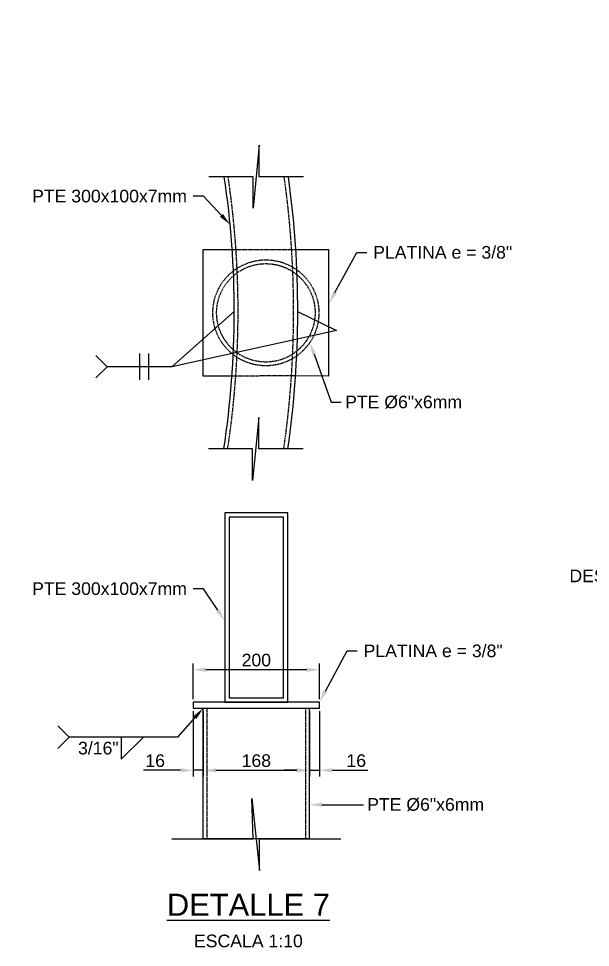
# Model space of a CAD drawing. Header units: millimetres. Extents: x -59786 to 1889966, y -10432 to 69447.
# Drawn here: x 8797 to 9703, y -5837 to -4365 of the extents above; entities that cross this region are included whole.
import ezdxf
from ezdxf import colors
from ezdxf.entities.mleader import LeaderData, LeaderLine
from ezdxf.enums import TextEntityAlignment as Align
from ezdxf.math import Vec2, Vec3

# ---------------------------------------------------------------- set-up
doc = ezdxf.new("R2010")
doc.units = ezdxf.units.MM
doc.header["$LTSCALE"] = 0.2
doc.linetypes.add('HIDDEN', pattern=[9.525, 6.35, -3.175])
for name, color, linetype in [('EE-COTAS', 1, 'Continuous'), ('EE-TEXTO 1', 4, 'Continuous'), ('EE-TEXTO 2', 2, 'Continuous'), ('PTE-6x6mm', 74, 'Continuous'), ('SIM-COTAS', 1, 'Continuous'), ('SIM-OCULTOS', 8, 'HIDDEN'), ('SIM-PLATINAS', 2, 'Continuous'), ('SIM-PTE 300x100x7', 213, 'Continuous')]:
    doc.layers.add(name, color=color, linetype=linetype)
doc.styles.add('ARIAL EE', font='arial.ttf')
doc.styles.get("Standard").update_dxf_attribs({"font": 'arial.ttf'})
doc.dimstyles.new('EE 1_STANDAR', dxfattribs={"dimtxt": 2, "dimasz": 2, "dimexe": 1, "dimexo": 0.5, "dimgap": 0.5, "dimtad": 1, "dimdec": 0, "dimdsep": 46, "dimtxsty": 'ARIAL EE', "dimcen": 1.5, "dimclrd": 256, "dimclre": 256, "dimclrt": 2, "dimadec": 0, "dimazin": 0, "dimtfac": 1, "dimtdec": 0, "dimtix": 1, "dimtmove": 0, "dimatfit": 2, "dimfxl": 1, "dimlwd": -1, "dimlwe": -1, "dimarcsym": 0})

# ---------------------------------------------------------------- blocks, each defined once
blk = doc.blocks.new('TÍTULO')
at = {"layer": 'EE-TEXTO 1', "style": 'ARIAL EE'}
blk.add_attdef('%%UVISTAENPLANTA', text='', height=3.5, dxfattribs=at).set_placement((-0.54, 3.5), align=Align.CENTER)
at = {"layer": 'EE-TEXTO 2', "style": 'ARIAL EE'}
for tag, p in [('SUBTITULO', (-0.77, -1.27)), ('ESCALA1:100', (-0.32, -5.15))]:
    blk.add_attdef(tag, text='', height=2, dxfattribs=at).set_placement(p, align=Align.CENTER)
blk = doc.blocks.new('AWS-FILL-DER')
at = {"transparency": 16777216}
for p, q in [((-19.75, 0), (-21.53, 1.78)), ((-11.5, -3.5), (-8, 0)), ((-19.75, 0), (-21.53, -1.78)), ((-8, 0), (-19.75, 0)), ((-11.5, 0), (-11.5, -3.5))]:
    blk.add_line(p, q, dxfattribs=at)
at = {"layer": 'EE-TEXTO 2', "color": 2, "transparency": 16777216, "style": 'ARIAL EE'}
for tag, flags, p in [('OBSERVACION', 4, (-21.91, -1.07)), ('VALOR_SOLDADURA', 12, (-11.92, -2.73))]:
    blk.add_attdef(tag, text='', height=2, dxfattribs=dict(at, flags=flags)).set_placement(p, align=Align.RIGHT)
at = {"layer": 'EE-TEXTO 2', "color": 2, "transparency": 16777216, "style": 'ARIAL EE', "flags": 12}
blk.add_attdef('DE-TANTO-CADA-TANTO', (-7.66, -2.68), '', height=2, dxfattribs=at)
blk = doc.blocks.new('*D469')
at = {"layer": 'SIM-COTAS', "transparency": 16777216}
for p, q in [((9074.1, -5443.4), (9074.1, -5387)), ((9274.1, -5443.4), (9274.1, -5387)), ((9254.1, -5397), (9094.1, -5397))]:
    blk.add_line(p, q, dxfattribs=at)
at = {"layer": 'SIM-COTAS', "linetype": 'Continuous', "transparency": 16777216}
for points in [[(9094.1, -5393.7), (9094.1, -5400.4), (9074.1, -5397)], [(9254.1, -5393.7), (9254.1, -5400.4), (9274.1, -5397)]]:
    blk.add_solid(points, dxfattribs=at)
at = {"layer": 'SIM-COTAS', "color": 2, "linetype": 'Continuous', "transparency": 16777216, "insert": (9174.1, -5381.8), "char_height": 20, "attachment_point": 5, "style": 'ARIAL EE'}
blk.add_mtext('200', dxfattribs=at)
blk = doc.blocks.new('*D470')
at = {"layer": 'SIM-COTAS', "transparency": 16777216}
for p, q in [((9074.1, -5462.9), (9074.1, -5566.4)), ((9090.1, -5462.9), (9090.1, -5566.4)), ((9054.1, -5556.4), (8995.4, -5556.4)), ((9090.1, -5556.4), (9074.1, -5556.4)), ((9110.1, -5556.4), (9130.1, -5556.4))]:
    blk.add_line(p, q, dxfattribs=at)
for points in [[(9054.1, -5553.1), (9054.1, -5559.8), (9074.1, -5556.4)], [(9110.1, -5553.1), (9110.1, -5559.8), (9090.1, -5556.4)]]:
    blk.add_solid(points, dxfattribs=at)
at = {"layer": 'SIM-COTAS', "color": 2, "transparency": 16777216, "insert": (9013.8, -5541.2), "char_height": 20, "attachment_point": 5, "style": 'ARIAL EE'}
blk.add_mtext('16', dxfattribs=at)
blk = doc.blocks.new('*D471')
at = {"layer": 'SIM-COTAS', "transparency": 16777216}
for p, q in [((9090.1, -5462.9), (9090.1, -5566.4)), ((9258.1, -5462.9), (9258.1, -5566.4)), ((9110.1, -5556.4), (9238.1, -5556.4))]:
    blk.add_line(p, q, dxfattribs=at)
for points in [[(9110.1, -5553.1), (9110.1, -5559.8), (9090.1, -5556.4)], [(9238.1, -5553.1), (9238.1, -5559.8), (9258.1, -5556.4)]]:
    blk.add_solid(points, dxfattribs=at)
at = {"layer": 'SIM-COTAS', "color": 2, "transparency": 16777216, "insert": (9174.1, -5541.2), "char_height": 20, "attachment_point": 5, "style": 'ARIAL EE'}
blk.add_mtext('168', dxfattribs=at)
blk = doc.blocks.new('*D472')
at = {"layer": 'SIM-COTAS', "transparency": 16777216}
for p, q in [((9258.1, -5462.9), (9258.1, -5566.4)), ((9274.1, -5462.9), (9274.1, -5566.4)), ((9238.1, -5556.4), (9218.1, -5556.4)), ((9258.1, -5556.4), (9274.1, -5556.4)), ((9294.1, -5556.4), (9350.8, -5556.4))]:
    blk.add_line(p, q, dxfattribs=at)
for points in [[(9238.1, -5553.1), (9238.1, -5559.8), (9258.1, -5556.4)], [(9294.1, -5553.1), (9294.1, -5559.8), (9274.1, -5556.4)]]:
    blk.add_solid(points, dxfattribs=at)
at = {"layer": 'SIM-COTAS', "color": 2, "transparency": 16777216, "insert": (9332.4, -5541.2), "char_height": 20, "attachment_point": 5, "style": 'ARIAL EE'}
blk.add_mtext('16', dxfattribs=at)

msp = doc.modelspace()

# ---------------------------------------------------------------- linework, layer by layer
at = {"layer": 'EE-COTAS'}
for p, q in [((8989.671, -4937.5), (8989.671, -4895.883)), ((9003.696, -4937.5), (9003.696, -4895.883))]:
    msp.add_line(p, q, dxfattribs=at)
msp.add_lwpolyline([(8919.84, -4898.911), (8937.62, -4916.691), (8919.84, -4934.471)], dxfattribs=at)
at = {"layer": 'PTE-6x6mm'}
msp.add_lwpolyline([(9258.064, -5665.004), (9090.064, -5665.004), (9090.064, -5457.862), (9258.064, -5457.862)], close=True, dxfattribs=at)
at = {"layer": 'SIM-COTAS', "elevation": -3.862}
for points in [[(9248.83, -4615.556), (9178.83, -4615.556), (9178.83, -4565.556), (9168.83, -4665.556), (9168.83, -4615.556), (9098.83, -4615.556)], [(9248.198, -5046.926), (9178.198, -5046.926), (9178.198, -4996.926), (9168.198, -5096.926), (9168.198, -5046.926), (9098.198, -5046.926)]]:
    msp.add_lwpolyline(points, dxfattribs=at)
at = {"layer": 'SIM-COTAS'}
msp.add_lwpolyline([(9040.064, -5665.004), (9169.064, -5665.004), (9167.187, -5600.941), (9179.064, -5715.004), (9179.064, -5665.004), (9308.064, -5665.004)], dxfattribs=at)
at = {"layer": 'SIM-OCULTOS', "elevation": -3.862}
for points in [[(9128.703, -5046.926, 0.07487314), (9129.376, -4615.556)], [(9217.657, -5046.926, 0.07054046), (9218.291, -4615.556)]]:
    msp.add_lwpolyline(points, format="xyb", dxfattribs=at)
for points in [[(9236, -4731.241), (9135.874, -4731.241)], [(9135.568, -4931.168), (9235.853, -4930.421)]]:
    msp.add_lwpolyline(points, dxfattribs=at)
at = {"layer": 'SIM-OCULTOS'}
msp.add_lwpolyline([(9252.064, -5665.004), (9096.064, -5665.004), (9096.064, -5457.862), (9252.064, -5457.862)], close=True, dxfattribs=at)
for radius in [84, 78]:
    msp.add_circle((9189.187, -4831.241, -3.862), radius, dxfattribs=at)
at = {"layer": 'SIM-PLATINAS', "elevation": -3.862}
for points in [[(9135.874, -4731.241), (9089.187, -4731.241), (9089.187, -4931.241), (9135.568, -4931.168)], [(9235.853, -4930.421), (9289.187, -4931.241), (9289.187, -4731.241), (9236.089, -4731.241)]]:
    msp.add_lwpolyline(points, dxfattribs=at)
at = {"layer": 'SIM-PLATINAS'}
msp.add_lwpolyline([(9074.064, -5448.362), (9074.064, -5457.862), (9274.064, -5457.862), (9274.064, -5448.362)], close=True, dxfattribs=at)
at = {"layer": 'SIM-PTE 300x100x7', "elevation": -3.862}
for points in [[(9122.633, -5046.926, 0.07518812), (9123.31, -4615.556)], [(9224.35, -4615.556, -0.07026333), (9223.718, -5046.926, -0.07026333)]]:
    msp.add_lwpolyline(points, format="xyb", dxfattribs=at)
at = {"layer": 'SIM-PTE 300x100x7'}
for points in [[(9124.064, -5148.362), (9124.064, -5448.362), (9224.064, -5448.362), (9224.064, -5148.362)], [(9131.064, -5155.362), (9131.064, -5441.362), (9217.064, -5441.362), (9217.064, -5155.362)]]:
    msp.add_lwpolyline(points, close=True, dxfattribs=at)

# ---------------------------------------------------------------- block references
at = {"layer": 'EE-TEXTO 1'}
ref = msp.add_blockref('TÍTULO', (9312.418, -5822.064), dxfattribs=dict(at, xscale=10, yscale=10, zscale=10))
ref.add_attrib('ESCALA1:100', 'ESCALA 1:10', dxfattribs={"layer": 'EE-TEXTO 2', "height": 20, "style": 'ARIAL EE'}).set_placement((9161.521, -5836.894), align=Align.CENTER)
ref.add_attrib('%%UVISTAENPLANTA', '%%UDETALLE 7', dxfattribs={"height": 35, "style": 'ARIAL EE'}).set_placement((9161.521, -5787.073), align=Align.CENTER)

# ---------------------------------------------------------------- dimensions: what is measured, and where the dimension line sits
at = {"layer": 'SIM-COTAS', "linetype": 'Continuous'}
dim = msp.add_linear_dim(base=(9074.064, -5397.045), p1=(9274.064, -5448.362), p2=(9074.064, -5448.362), dimstyle='EE 1_STANDAR', dxfattribs=at)
dim.commit()
dim.dimension.update_dxf_attribs({"geometry": '*D469', "text_midpoint": (9174.064, -5381.833)})
at = {"layer": 'SIM-COTAS'}
for base, p1, p2, picture, middle in [((9090.064, -5556.428), (9074.064, -5457.862), (9090.064, -5457.862), '*D470', (9013.81, -5556.428)), ((9274.064, -5556.428), (9258.064, -5457.862), (9274.064, -5457.862), '*D472', (9332.441, -5556.428))]:
    dim = msp.add_linear_dim(base=base, p1=p1, p2=p2, dimstyle='EE 1_STANDAR', dxfattribs=at)
    dim.commit()
    dim.dimension.update_dxf_attribs({"geometry": picture, "text_midpoint": middle, "dimtype": 160})
dim = msp.add_linear_dim(base=(9258.064, -5556.428), p1=(9090.064, -5457.862), p2=(9258.064, -5457.862), dimstyle='EE 1_STANDAR', dxfattribs=at)
dim.commit()
dim.dimension.update_dxf_attribs({"geometry": '*D471', "text_midpoint": (9174.064, -5541.216)})

# ---------------------------------------------------------------- leaders
at = {"layer": 'EE-COTAS'}
for points in [[(9139.19, -4829.004), (9040.224, -4916.691), (8937.62, -4916.691)], [(9239.19, -4829.004), (9300.938, -4859.072), (9040.224, -4916.691)]]:
    msp.add_leader(points, dimstyle='EE 1_STANDAR', override={"dimscale": 0}, dxfattribs=at)
at = {"layer": 'SIM-COTAS', "linetype": 'Continuous'}
ml = msp.add_multileader_mtext('Standard', dxfattribs=at)
ml.set_content('\\A1;{\\C2;PLATINA e = 3/4"}', color=256)
ml.set_leader_properties()
ml.build(insert=Vec2(0, 0))
ml.multileader.update_dxf_attribs({"dogleg_length": 0.0025, "arrow_head_size": 30, "scale": 15})
ctx = ml.context
ctx.base_point, ctx.scale, ctx.char_height, ctx.arrow_head_size, ctx.landing_gap_size, ctx.plane_origin = Vec3(6683.627, -4381.659), 15, 30, 30, 15, Vec3(3985.809, 3093.86)
notes = []
notes.append((ctx, [(0, (1, 1, 0), (6659.54, -4381.659), (1, 0), 24.087, [(0, [(6614.628, -4569.368)], 0, [])])]))
ctx.mtext.insert, ctx.mtext.width, ctx.mtext.flow_direction = Vec3(6698.627, -4366.393), 174.87091, 5
ml = msp.add_multileader_mtext('Standard', dxfattribs=at)
ml.set_content('\\A1;{\\C2;PTE 300x100x7mm}', color=256)
ml.set_leader_properties()
ml.build(insert=Vec2(0, 0))
ml.multileader.update_dxf_attribs({"dogleg_length": 0.0025, "arrow_head_size": 30, "scale": 15})
ctx = ml.context
ctx.base_point, ctx.scale, ctx.char_height, ctx.arrow_head_size, ctx.landing_gap_size, ctx.plane_origin = Vec3(6967.35, -4449.945), 15, 30, 30, 15, Vec3(4346.75, 2719.764)
notes.append((ctx, [(0, (1, 1, 0), (6943.263, -4449.945), (1, 0), 24.087, [(0, [(6943.263, -4579.368)], 0, [])])]))
ctx.mtext.insert, ctx.mtext.width, ctx.mtext.defined_height, ctx.mtext.flow_direction = Vec3(6982.35, -4434.679), 282.89742, 30.655, 5
ml = msp.add_multileader_mtext('Standard', dxfattribs=at)
ml.set_content('\\A1;{\\C2;PTE 300x100x7mm}', color=256)
ml.set_leader_properties()
ml.build(insert=Vec2(0, 0))
ml.multileader.update_dxf_attribs({"dogleg_length": 0.0025, "arrow_head_size": 20, "scale": 10})
ctx = ml.context
ctx.base_point, ctx.scale, ctx.char_height, ctx.arrow_head_size, ctx.landing_gap_size, ctx.plane_origin = Vec3(8398.813, -4612.778), 10, 20, 20, 10, Vec3(5786.242, 2573.202)
notes.append((ctx, [(0, (1, 1, 0), (8382.755, -4612.778), (1, 0), 16.058, [(0, [(8382.755, -4725.93)], 0, [])])]))
ctx.mtext.insert, ctx.mtext.width, ctx.mtext.defined_height, ctx.mtext.flow_direction = Vec3(8408.813, -4602.6), 188.59828, 20.437, 5
ml = msp.add_multileader_mtext('Standard', dxfattribs=at)
ml.set_content('\\A1;{\\C2;PTE 300x100x7mm}', color=256)
ml.set_leader_properties()
ml.build(insert=Vec2(0, 0))
ml.multileader.update_dxf_attribs({"dogleg_length": 0.0025, "arrow_head_size": 20, "scale": 10})
ctx = ml.context
ctx.base_point, ctx.scale, ctx.char_height, ctx.arrow_head_size, ctx.landing_gap_size, ctx.plane_origin = Vec3(8873.846, -4646.335), 10, 20, 20, 10, Vec3(6527.551, 2601.982)
ctx.text_align_type = 2
notes.append((ctx, [(1, (1, 1, 0), (9090.191, -4646.335), (-1, 0), 16.058, [(0, [(9132.61, -4691.384)], 0, [])])]))
ctx.mtext.insert, ctx.mtext.width, ctx.mtext.defined_height, ctx.mtext.alignment, ctx.mtext.flow_direction = Vec3(9064.133, -4636.157), 188.59828, 20.437, 3, 5
ml = msp.add_multileader_mtext('Standard', dxfattribs=at)
ml.set_content('\\A1;{\\C2;3 Ø 1/2 A325 PASANTES}', color=256)
ml.set_leader_properties()
ml.build(insert=Vec2(0, 0))
ml.multileader.update_dxf_attribs({"dogleg_length": 0.0025, "arrow_head_size": 20, "scale": 10})
ctx = ml.context
ctx.base_point, ctx.scale, ctx.char_height, ctx.arrow_head_size, ctx.landing_gap_size, ctx.plane_origin = Vec3(10994.245, -4669.569), 10, 20, 20, 10, Vec3(8154.377, 2654.997)
ctx.text_align_type = 2
notes.append((ctx, [(1, (1, 1, 0), (11192.663, -4669.569), (-1, 0), 16.058, [(0, [(11267.977, -4899.315)], 0, [])])]))
ctx.mtext.insert, ctx.mtext.width, ctx.mtext.alignment, ctx.mtext.flow_direction = Vec3(11166.605, -4659.398), 172.8348, 3, 5
ml = msp.add_multileader_mtext('Standard', dxfattribs=at)
ml.set_content('\\A1;{\\C2;PLATINA e = 3/8"}', color=256)
ml.set_leader_properties()
ml.build(insert=Vec2(0, 0))
ml.multileader.update_dxf_attribs({"dogleg_length": 1.606, "arrow_head_size": 20, "scale": 10})
ctx = ml.context
ctx.base_point, ctx.scale, ctx.char_height, ctx.arrow_head_size, ctx.landing_gap_size, ctx.plane_origin = Vec3(9349.203, -4735.481, -3.862), 10, 20, 20, 10, Vec3(6191.272, 2544.3, -3.862)
notes.append((ctx, [(0, (1, 1, 0), (9333.145, -4735.481, -3.862), (1, 0), 16.058, [(0, [(9289.187, -4816.626, -3.862)], 0, [])])]))
ctx.mtext.insert, ctx.mtext.width, ctx.mtext.flow_direction = Vec3(9359.203, -4725.304, -3.862), 113.86324, 5
ml = msp.add_multileader_mtext('Standard', dxfattribs=at)
ml.set_content('\\A1;{\\C2;PLATINA e = 3/4"}', color=256)
ml.set_leader_properties()
ml.build(insert=Vec2(0, 0))
ml.multileader.update_dxf_attribs({"dogleg_length": 0.0025, "arrow_head_size": 30, "scale": 15})
ctx = ml.context
ctx.base_point, ctx.scale, ctx.char_height, ctx.arrow_head_size, ctx.landing_gap_size, ctx.plane_origin = Vec3(6911.834, -4857.753), 15, 30, 30, 15, Vec3(4258.927, 2566.653)
notes.append((ctx, [(0, (1, 1, 0), (6887.747, -4857.753), (1, 0), 24.087, [(0, [(6887.747, -5096.575)], 0, [])])]))
ctx.mtext.insert, ctx.mtext.width, ctx.mtext.flow_direction = Vec3(6926.834, -4842.487), 174.87091, 5
ml = msp.add_multileader_mtext('Standard', dxfattribs=at)
ml.set_content('\\A1;{\\C2;PTE Ø6"x6mm}', color=256)
ml.set_leader_properties()
ml.build(insert=Vec2(0, 0))
ml.multileader.update_dxf_attribs({"dogleg_length": 0.0025, "arrow_head_size": 20, "scale": 10})
ctx = ml.context
ctx.base_point, ctx.scale, ctx.char_height, ctx.arrow_head_size, ctx.landing_gap_size, ctx.plane_origin = Vec3(9308.705, -4972.925), 10, 20, 20, 10, Vec3(6059.86, 3035.223)
ctx.text_align_type = 2
notes.append((ctx, [(0, (1, 1, 0), (9292.647, -4972.925), (1, 0), 16.058, [(0, [(9258.93, -4878.058)], 0, [])])]))
ctx.mtext.insert, ctx.mtext.width, ctx.mtext.alignment, ctx.mtext.flow_direction = Vec3(9500.097, -4962.523), 257.81295, 3, 5
ml = msp.add_multileader_mtext('Standard', dxfattribs=at)
ml.set_content('\\A1;{\\C2;2 PLATINAS e = 1/4"}', color=256)
ml.set_leader_properties()
ml.build(insert=Vec2(0, 0))
ml.multileader.update_dxf_attribs({"dogleg_length": 1.606, "arrow_head_size": 20, "scale": 10})
ctx = ml.context
ctx.base_point, ctx.scale, ctx.char_height, ctx.arrow_head_size, ctx.landing_gap_size, ctx.plane_origin = Vec3(8056.954, -5021.99), 10, 20, 20, 10, Vec3(5201.445, 2418.924)
notes.append((ctx, [(1, (1, 1, 0), (8249.124, -5021.99), (-1, 0), 16.058, [(0, [(8299.359, -4942.002)], 0, [])])]))
ctx.mtext.insert, ctx.mtext.width, ctx.mtext.flow_direction = Vec3(8066.954, -5011.819), 158.4817, 5
ml = msp.add_multileader_mtext('Standard', dxfattribs=at)
ml.set_content('\\A1;{\\C2;PTE 160x65x4mm}', color=256)
ml.set_leader_properties()
ml.build(insert=Vec2(0, 0))
ml.multileader.update_dxf_attribs({"dogleg_length": 0.0025, "arrow_head_size": 20, "scale": 10})
ctx = ml.context
ctx.base_point, ctx.scale, ctx.char_height, ctx.arrow_head_size, ctx.landing_gap_size, ctx.plane_origin = Vec3(10755.309, -5073.499), 10, 20, 20, 10, Vec3(13550.758, -12279.506)
ctx.text_align_type = 2
notes.append((ctx, [(0, (1, 1, 0), (10954.245, -5073.499), (-1, 0), 16.058, [(0, [(10954.245, -4980.374)], 0, [])])]))
ctx.mtext.insert, ctx.mtext.width, ctx.mtext.defined_height, ctx.mtext.alignment, ctx.mtext.flow_direction = Vec3(10928.187, -5063.329), 188.59828, 20.437, 3, 5
ml = msp.add_multileader_mtext('Standard', dxfattribs=at)
ml.set_content('\\A1;{\\C2;PTE 300x100x7mm}', color=256)
ml.set_leader_properties()
ml.build(insert=Vec2(0, 0))
ml.multileader.update_dxf_attribs({"dogleg_length": 0.0025, "arrow_head_size": 20, "scale": 10})
ctx = ml.context
ctx.base_point, ctx.scale, ctx.char_height, ctx.arrow_head_size, ctx.landing_gap_size, ctx.plane_origin = Vec3(8436.454, -5162.293), 10, 20, 20, 10, Vec3(5823.883, 2043.713)
notes.append((ctx, [(0, (1, 1, 0), (8420.396, -5162.293), (1, 0), 16.058, [(0, [(8420.396, -5255.419)], 0, [])])]))
ctx.mtext.insert, ctx.mtext.width, ctx.mtext.defined_height, ctx.mtext.flow_direction = Vec3(8446.454, -5152.116), 188.59828, 20.437, 5
ml = msp.add_multileader_mtext('Standard', dxfattribs=at)
ml.set_content('\\A1;{\\C2;2 PLATINAS e = 1/4"}', color=256)
ml.set_leader_properties()
ml.build(insert=Vec2(0, 0))
ml.multileader.update_dxf_attribs({"dogleg_length": 1.606, "arrow_head_size": 20, "scale": 10})
ctx = ml.context
ctx.base_point, ctx.scale, ctx.char_height, ctx.arrow_head_size, ctx.landing_gap_size, ctx.plane_origin = Vec3(7991.052, -5165.995), 10, 20, 20, 10, Vec3(5200.481, 2283.931)
notes.append((ctx, [(1, (1, 1, 0), (8183.221, -5165.995), (-1, 0), 16.058, [(0, [(8298.396, -5300.419)], 0, [])])]))
ctx.mtext.insert, ctx.mtext.width, ctx.mtext.flow_direction = Vec3(8001.052, -5155.825), 167.41161, 5
ml = msp.add_multileader_mtext('Standard', dxfattribs=at)
ml.set_content('\\A1;{\\C2;DESCANSO EN LAMINA e = 3/16"}', color=256)
ml.set_leader_properties()
ml.build(insert=Vec2(0, 0))
ml.multileader.update_dxf_attribs({"dogleg_length": 0.0025, "arrow_head_size": 20, "scale": 10})
ctx = ml.context
ctx.base_point, ctx.scale, ctx.char_height, ctx.arrow_head_size, ctx.landing_gap_size, ctx.plane_origin = Vec3(9874.623, -5248.409), 10, 20, 20, 10, Vec3(12461.027, 2056.978)
ctx.text_align_type = 2
notes.append((ctx, [(0, (1, 1, 0), (10130.79, -5248.409), (-1, 0), 16.058, [(0, [(10133.02, -5365.281)], 0, [])])]))
ctx.mtext.insert, ctx.mtext.rotation, ctx.mtext.width, ctx.mtext.defined_height, ctx.mtext.alignment, ctx.mtext.flow_direction = Vec3(10104.732, -5238.231), 6.28318531, 248.64309, 20.437, 3, 5
ml = msp.add_multileader_mtext('Standard', dxfattribs=at)
ml.set_content('\\A1;{\\C2;PTE 300x100x7mm}', color=256)
ml.set_leader_properties()
ml.build(insert=Vec2(0, 0))
ml.multileader.update_dxf_attribs({"dogleg_length": 0.0025, "arrow_head_size": 20, "scale": 10})
ctx = ml.context
ctx.base_point, ctx.scale, ctx.char_height, ctx.arrow_head_size, ctx.landing_gap_size, ctx.plane_origin = Vec3(8873.846, -5268.639), 10, 20, 20, 10, Vec3(6527.551, 1979.677)
ctx.text_align_type = 2
notes.append((ctx, [(1, (1, 1, 0), (9090.191, -5268.639), (-1, 0), 16.058, [(0, [(9124.064, -5319.455)], 0, [])])]))
ctx.mtext.insert, ctx.mtext.width, ctx.mtext.defined_height, ctx.mtext.alignment, ctx.mtext.flow_direction = Vec3(9064.133, -5258.462), 188.59828, 20.437, 3, 5
ml = msp.add_multileader_mtext('Standard', dxfattribs=at)
ml.set_content('\\A1;{\\C2;PTE 300x100x7mm}', color=256)
ml.set_leader_properties()
ml.build(insert=Vec2(0, 0))
ml.multileader.update_dxf_attribs({"dogleg_length": 0.0025, "arrow_head_size": 30, "scale": 15})
ctx = ml.context
ctx.base_point, ctx.scale, ctx.char_height, ctx.arrow_head_size, ctx.landing_gap_size, ctx.plane_origin = Vec3(4669.521, -5443.3), 15, 30, 30, 15, Vec3(2048.921, 1962.185)
notes.append((ctx, [(0, (1, 1, 0), (4645.434, -5443.3), (1, 0), 24.087, [(0, [(4645.434, -5336.947)], 0, [])])]))
ctx.mtext.insert, ctx.mtext.width, ctx.mtext.defined_height, ctx.mtext.flow_direction = Vec3(4684.521, -5428.034), 282.89742, 30.655, 5
ml = msp.add_multileader_mtext('Standard', dxfattribs=at)
ml.set_content('\\A1;{\\C2;PLATINA e = 3/8"}', color=256)
ml.set_leader_properties()
ml.build(insert=Vec2(0, 0))
ml.multileader.update_dxf_attribs({"dogleg_length": 1.606, "arrow_head_size": 20, "scale": 10})
ctx = ml.context
ctx.base_point, ctx.scale, ctx.char_height, ctx.arrow_head_size, ctx.landing_gap_size, ctx.plane_origin = Vec3(9334.08, -5367.217), 10, 20, 20, 10, Vec3(6176.15, 1912.564)
notes.append((ctx, [(0, (1, 1, 0), (9318.022, -5367.217), (1, 0), 16.058, [(0, [(9274.064, -5448.362)], 0, [])])]))
ctx.mtext.insert, ctx.mtext.width, ctx.mtext.flow_direction = Vec3(9344.08, -5357.04), 113.86324, 5
ml = msp.add_multileader_mtext('Standard', dxfattribs=at)
ml.set_content('\\A1;{\\C2;2 PLATINAS e = 1/4"}', color=256)
ml.set_leader_properties()
ml.build(insert=Vec2(0, 0))
ml.multileader.update_dxf_attribs({"dogleg_length": 0.0025, "arrow_head_size": 30, "scale": 15})
ctx = ml.context
ctx.base_point, ctx.scale, ctx.char_height, ctx.arrow_head_size, ctx.landing_gap_size, ctx.plane_origin = Vec3(6672.795, -5498.79), 15, 30, 30, 15, Vec3(3915.22, 1928.557)
notes.append((ctx, [(0, (1, 1, 0), (6648.708, -5498.79), (1, 0), 24.087, [(0, [(6511.733, -5370.575)], 0, [])])]))
ctx.mtext.insert, ctx.mtext.width, ctx.mtext.flow_direction = Vec3(6687.795, -5483.534), 244.54929, 5
ml = msp.add_multileader_mtext('Standard', dxfattribs=at)
ml.set_content('\\A1;{\\C2;PTE 300x100x7mm}', color=256)
ml.set_leader_properties()
ml.build(insert=Vec2(0, 0))
ml.multileader.update_dxf_attribs({"dogleg_length": 0.0025, "arrow_head_size": 30, "scale": 15})
ctx = ml.context
ctx.base_point, ctx.scale, ctx.char_height, ctx.arrow_head_size, ctx.landing_gap_size, ctx.plane_origin = Vec3(7038.099, -5520.857), 15, 30, 30, 15, Vec3(4417.499, 1884.628)
notes.append((ctx, [(0, (1, 1, 0), (7014.012, -5520.857), (1, 0), 24.087, [(0, [(7014.012, -5414.504)], 0, [])])]))
ctx.mtext.insert, ctx.mtext.width, ctx.mtext.defined_height, ctx.mtext.flow_direction = Vec3(7053.099, -5505.591), 282.89742, 30.655, 5
ml = msp.add_multileader_mtext('Standard', dxfattribs=at)
ml.set_content('\\A1;{\\C2;PTE 50x50x3mm}', color=256)
ml.set_leader_properties()
ml.build(insert=Vec2(0, 0))
ml.multileader.update_dxf_attribs({"dogleg_length": 0.0025, "arrow_head_size": 20, "scale": 10})
ctx = ml.context
ctx.base_point, ctx.scale, ctx.char_height, ctx.arrow_head_size, ctx.landing_gap_size, ctx.plane_origin = Vec3(9870.019, -5497.032), 10, 20, 20, 10, Vec3(12385.537, 1779.101)
ctx.text_align_type = 2
notes.append((ctx, [(0, (1, 1, 0), (10055.3, -5497.032), (-1, 0), 16.058, [(0, [(10083.02, -5420.03)], 0, [])])]))
ctx.mtext.insert, ctx.mtext.rotation, ctx.mtext.width, ctx.mtext.defined_height, ctx.mtext.alignment, ctx.mtext.flow_direction = Vec3(10029.242, -5486.855), 6.28318531, 188.59828, 20.437, 3, 5
ml = msp.add_multileader_mtext('Standard', dxfattribs=at)
ml.set_content('\\A1;{\\C2;3 Ø 1/2 A325 PASANTES}', color=256)
ml.set_leader_properties()
ml.build(insert=Vec2(0, 0))
ml.multileader.update_dxf_attribs({"dogleg_length": 0.0025, "arrow_head_size": 20, "scale": 10})
ctx = ml.context
ctx.base_point, ctx.scale, ctx.char_height, ctx.arrow_head_size, ctx.landing_gap_size, ctx.plane_origin = Vec3(11013.114, -5595.647), 10, 20, 20, 10, Vec3(8154.377, 1595.949)
ctx.text_align_type = 2
notes.append((ctx, [(1, (1, 1, 0), (11211.532, -5595.647), (-1, 0), 16.058, [(0, [(11267.977, -5445.936)], 0, [])])]))
ctx.mtext.insert, ctx.mtext.width, ctx.mtext.alignment, ctx.mtext.flow_direction = Vec3(11185.474, -5585.477), 172.8348, 3, 5
ml = msp.add_multileader_mtext('Standard', dxfattribs=at)
ml.set_content('\\A1;{\\C2;VIGA BORDE EXISTENTE 150x300x6mm (ARRIOSTRAR)}', color=256)
ml.set_leader_properties()
ml.build(insert=Vec2(0, 0))
ml.multileader.update_dxf_attribs({"dogleg_length": 0.0025, "arrow_head_size": 20, "scale": 10})
ctx = ml.context
ctx.base_point, ctx.scale, ctx.char_height, ctx.arrow_head_size, ctx.landing_gap_size, ctx.plane_origin = Vec3(12046.569, -5580.844), 10, 20, 20, 10, Vec3(9143.938, 1847.245)
ctx.text_align_type = 2
notes.append((ctx, [(1, (1, 1, 0), (12281.712, -5580.844), (-1, 0), 16.058, [(0, [(12281.931, -5440.959)], 0, [])])]))
ctx.mtext.insert, ctx.mtext.width, ctx.mtext.defined_height, ctx.mtext.alignment, ctx.mtext.flow_direction = Vec3(12255.655, -5567.904), 269.1506, 93.338, 3, 5
at = {"layer": 'SIM-COTAS'}
ml = msp.add_multileader_block('Standard', dxfattribs=at)
ml.set_content('AWS-FILL-DER', color=256, scale=10)
ml.set_attribute('DE-TANTO-CADA-TANTO', '', width=0)
ml.set_attribute('VALOR_SOLDADURA', '3/16"', width=0)
ml.set_attribute('OBSERVACION', '', width=0)
ml.set_leader_properties(color=256)
ml.build(insert=Vec2(0, 0))
ml.multileader.update_dxf_attribs({"arrow_head_size": 20, "scale": 10, "block_connection_type": 1})
ctx = ml.context
ctx.base_point, ctx.scale, ctx.char_height, ctx.arrow_head_size, ctx.landing_gap_size, ctx.plane_origin = Vec3(8877.592, -5503.918), 10, 40, 20, 20, Vec3(9259.564, -5649.292)
ctx.attachment_type = 1
notes.append((ctx, [(0, (1, 1, 0), (9048.995, -5503.918), (-1, 0), 53.903, [(1, [(9090.064, -5457.862)], 0, [])])]))
ctx.block.insert = Vec3(9075.092, -5503.918)
at = {"layer": 'SIM-COTAS', "linetype": 'Continuous'}
ml = msp.add_multileader_mtext('Standard', dxfattribs=at)
ml.set_content('\\A1;{\\C2;PTE 250x250x8mm}', color=256)
ml.set_leader_properties()
ml.build(insert=Vec2(0, 0))
ml.multileader.update_dxf_attribs({"dogleg_length": 0.0025, "arrow_head_size": 30, "scale": 15})
ctx = ml.context
ctx.base_point, ctx.scale, ctx.char_height, ctx.arrow_head_size, ctx.landing_gap_size, ctx.plane_origin = Vec3(3330.542, -5572.144), 15, 30, 30, 15, Vec3(6332.977, 1807.218)
notes.append((ctx, [(0, (1, 1, 0), (3746.736, -5572.144), (-1, 0), 24.087, [(0, [(3846.019, -5490.084)], 0, [])])]))
ctx.mtext.insert, ctx.mtext.rotation, ctx.mtext.width, ctx.mtext.defined_height, ctx.mtext.flow_direction = Vec3(3345.542, -5556.889), 6.28318531, 381.67817, 95.651, 5
ml = msp.add_multileader_mtext('Standard', dxfattribs=at)
ml.set_content('\\A1;{\\C2;PTE 160x65x4mm}', color=256)
ml.set_leader_properties()
ml.build(insert=Vec2(0, 0))
ml.multileader.update_dxf_attribs({"dogleg_length": 0.0025, "arrow_head_size": 20, "scale": 10})
ctx = ml.context
ctx.base_point, ctx.scale, ctx.char_height, ctx.arrow_head_size, ctx.landing_gap_size, ctx.plane_origin = Vec3(10773.67, -5570.554), 10, 20, 20, 10, Vec3(13569.119, -12776.56)
ctx.text_align_type = 2
notes.append((ctx, [(0, (1, 1, 0), (10972.606, -5570.554), (-1, 0), 16.058, [(0, [(10972.606, -5477.428)], 0, [])])]))
ctx.mtext.insert, ctx.mtext.width, ctx.mtext.defined_height, ctx.mtext.alignment, ctx.mtext.flow_direction = Vec3(10946.548, -5560.383), 188.59828, 20.437, 3, 5
ml = msp.add_multileader_mtext('Standard', dxfattribs=at)
ml.set_content('\\A1;{\\C2;PTE Ø6"x6mm}', color=256)
ml.set_leader_properties()
ml.build(insert=Vec2(0, 0))
ml.multileader.update_dxf_attribs({"dogleg_length": 0.0025, "arrow_head_size": 20, "scale": 10})
ctx = ml.context
ctx.base_point, ctx.scale, ctx.char_height, ctx.arrow_head_size, ctx.landing_gap_size, ctx.plane_origin = Vec3(9343.672, -5610.9), 10, 20, 20, 10, Vec3(6059.86, 2415.736)
ctx.text_align_type = 2
notes.append((ctx, [(0, (1, 1, 0), (9327.614, -5610.9), (1, 0), 16.058, [(0, [(9258.064, -5611.003)], 0, [])])]))
ctx.mtext.insert, ctx.mtext.width, ctx.mtext.alignment, ctx.mtext.flow_direction = Vec3(9535.064, -5600.498), 257.81295, 3, 5
for ctx, leaders in notes:
    for number, flags, end, landing, length, lines in leaders:
        leader = LeaderData()
        leader.index, (leader.has_last_leader_line, leader.has_dogleg_vector, leader.attachment_direction) = number, flags
        leader.last_leader_point, leader.dogleg_vector, leader.dogleg_length = Vec3(end), Vec3(landing), length
        for number, points, colour, breaks in lines:
            line = LeaderLine()
            line.index, line.vertices, line.color, line.breaks = number, Vec3.list(points), colors.encode_raw_color(colour), breaks
            leader.lines.append(line)
        ctx.leaders.append(leader)

doc.saveas('drawing.dxf')
